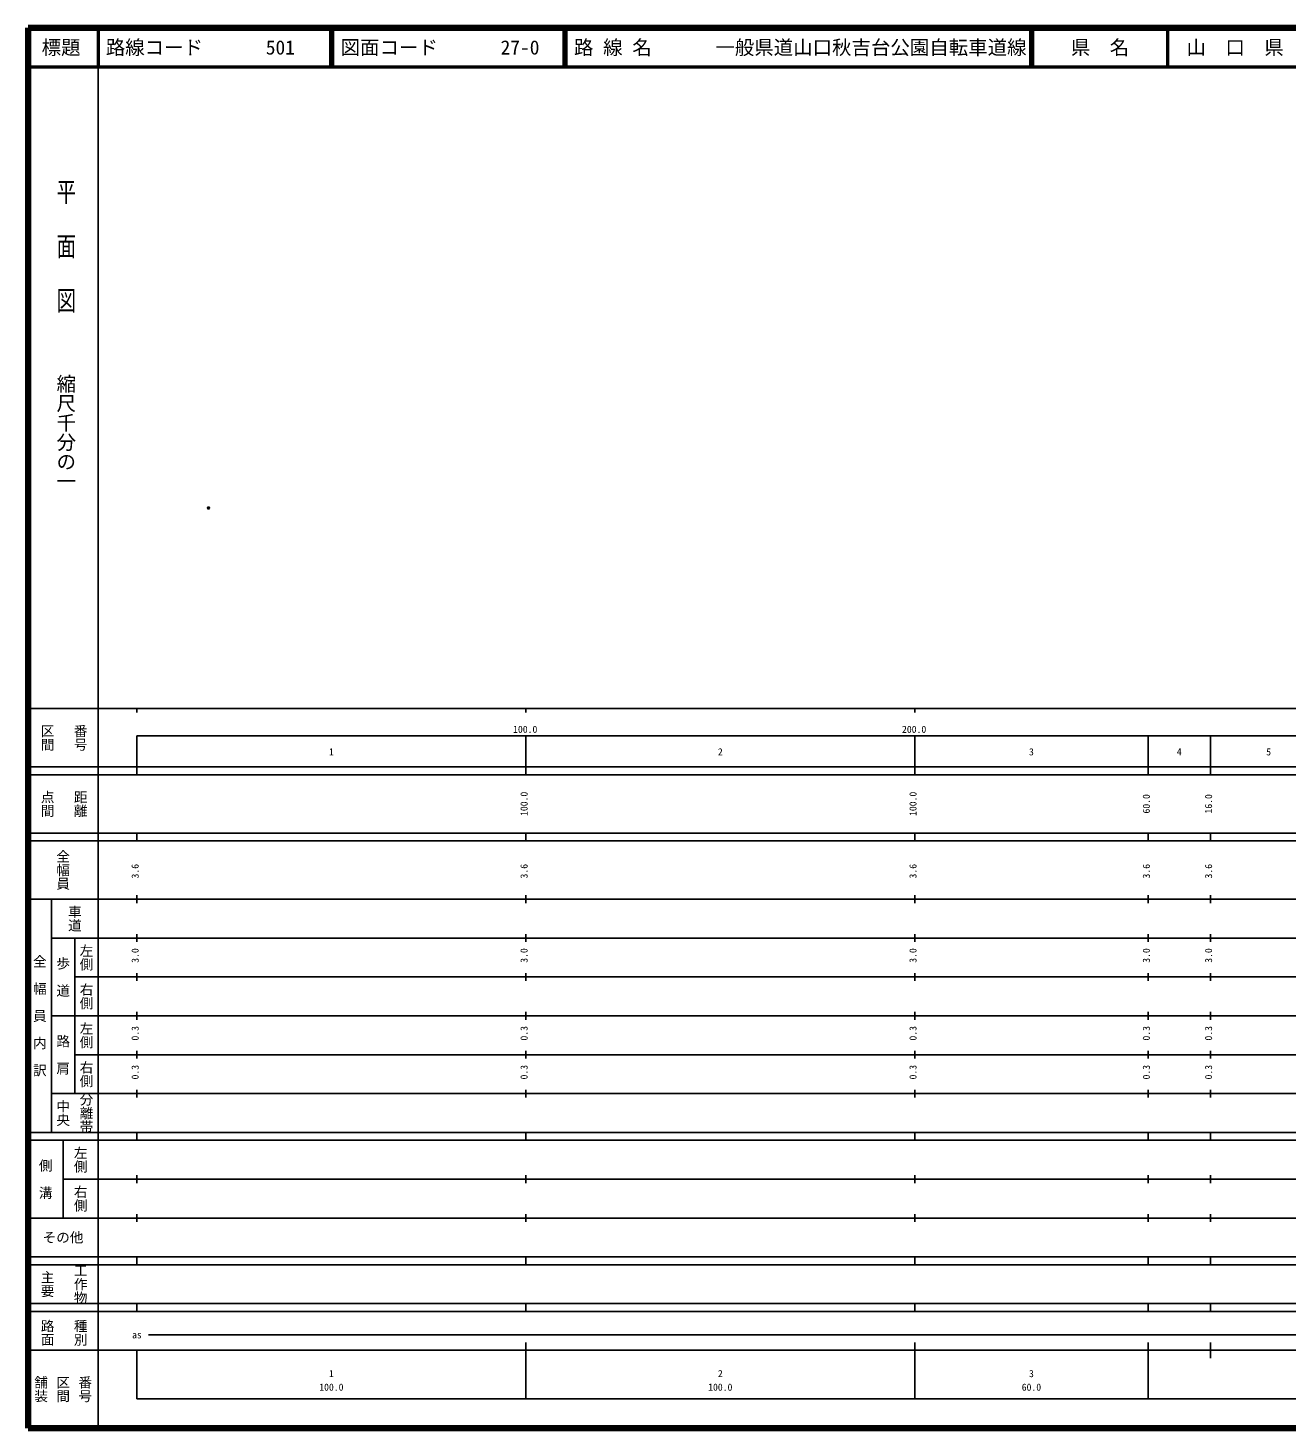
# Model space of a CAD drawing. Units: millimetres on the paper. Extents: x 40 to 680, y 20 to 380.
# Drawn here: x 40 to 363.7, y 20 to 380 of the extents above; entities that cross this region are included whole.
import ezdxf
from ezdxf.enums import TextEntityAlignment as Align

# ---------------------------------------------------------------- set-up
doc = ezdxf.new("R2010")
doc.units = ezdxf.units.MM
doc.header["$PDMODE"] = 32
doc.header["$PDSIZE"] = 0.5
doc.layers.add('M-OTRS', color=6, linetype='Continuous')
doc.layers.add('M-TTL-TXT', color=7, linetype='Continuous')
for name, color, linetype, lineweight in [('M-TTL', 2, 'Continuous', 140), ('M-TTL-BAND', 7, 'Continuous', 25), ('M-TTL-LINE', 7, 'Continuous', 50)]:
    doc.layers.add(name, color=color, linetype=linetype, lineweight=lineweight)
doc.styles.add('@ＭＳ ゴシック', font='')
doc.styles.add('ＭＳ ゴシック', font='')
doc.styles.get('@ＭＳ ゴシック').set_extended_font_data('@MS Gothic')
doc.styles.get('ＭＳ ゴシック').set_extended_font_data('MS Gothic')

msp = doc.modelspace()

# ---------------------------------------------------------------- linework, layer by layer
at = {"layer": 'M-OTRS'}
msp.add_point((86.41, 256.567), dxfattribs=at)
at = {"layer": 'M-TTL'}
for p, q in [((40, 380), (40, 20)), ((680, 380), (40, 380)), ((40, 20), (680, 20))]:
    msp.add_line(p, q, dxfattribs=at)
at = {"layer": 'M-TTL-BAND'}
for p, q in [((58, 370), (58, 20)), ((40, 205), (579, 205)), ((68, 205), (68, 204)), ((168, 205), (168, 204)), ((268, 205), (268, 204)), ((68, 198), (579, 198)), ((68, 198), (68, 188)), ((168, 188), (168, 198)), ((268, 188), (268, 198)), ((328, 188), (328, 198)), ((344, 188), (344, 198)), ((40, 190), (579, 190)), ((40, 188), (579, 188)), ((40, 173), (579, 173)), ((68, 171), (68, 173)), ((168, 171), (168, 173)), ((268, 171), (268, 173)), ((328, 171), (328, 173)), ((344, 171), (344, 173)), ((40, 171), (579, 171)), ((40, 156), (579, 156)), ((46, 96), (46, 156)), ((68, 155), (68, 157)), ((168, 155), (168, 157)), ((268, 155), (268, 157)), ((328, 155), (328, 157)), ((344, 155), (344, 157)), ((46, 146), (579, 146)), ((52, 146), (52, 106)), ((68, 145), (68, 147)), ((168, 145), (168, 147)), ((268, 145), (268, 147)), ((328, 145), (328, 147)), ((344, 145), (344, 147)), ((68, 135), (68, 137)), ((168, 135), (168, 137)), ((268, 135), (268, 137)), ((328, 135), (328, 137)), ((344, 135), (344, 137)), ((52, 136), (579, 136)), ((46, 126), (579, 126)), ((68, 125), (68, 127)), ((168, 125), (168, 127)), ((268, 125), (268, 127)), ((328, 125), (328, 127)), ((344, 125), (344, 127)), ((52, 116), (579, 116)), ((68, 115), (68, 117)), ((168, 115), (168, 117)), ((268, 115), (268, 117)), ((328, 115), (328, 117)), ((344, 115), (344, 117)), ((46, 106), (579, 106)), ((68, 105), (68, 107)), ((168, 105), (168, 107)), ((268, 105), (268, 107)), ((328, 105), (328, 107)), ((344, 105), (344, 107)), ((40, 96), (579, 96)), ((40, 94), (579, 94)), ((49, 94), (49, 74)), ((68, 94), (68, 96)), ((168, 94), (168, 96)), ((268, 94), (268, 96)), ((328, 94), (328, 96)), ((344, 94), (344, 96)), ((49, 84), (579, 84)), ((68, 83), (68, 85)), ((168, 83), (168, 85)), ((268, 83), (268, 85)), ((328, 83), (328, 85)), ((344, 83), (344, 85)), ((40, 74), (579, 74)), ((68, 73), (68, 75)), ((168, 73), (168, 75)), ((268, 73), (268, 75)), ((328, 73), (328, 75)), ((344, 73), (344, 75)), ((40, 64), (579, 64)), ((40, 62), (579, 62)), ((68, 62), (68, 64)), ((168, 62), (168, 64)), ((268, 62), (268, 64)), ((328, 62), (328, 64)), ((344, 62), (344, 64)), ((40, 52), (579, 52)), ((68, 50), (68, 52)), ((168, 50), (168, 52)), ((268, 50), (268, 52)), ((328, 50), (328, 52)), ((344, 50), (344, 52)), ((40, 50), (579, 50)), ((71, 44), (541, 44)), ((40, 40), (579, 40)), ((68, 40), (68, 27.5)), ((168, 27.5), (168, 42)), ((268, 27.5), (268, 42)), ((328, 27.5), (328, 42)), ((344, 38), (344, 42)), ((68, 27.5), (579, 27.5))]:
    msp.add_line(p, q, dxfattribs=at)
at = {"layer": 'M-TTL-LINE'}
for p, q in [((58, 380), (58, 370)), ((117.75, 380), (117.75, 370)), ((118.25, 380), (118.25, 370)), ((177.75, 380), (177.75, 370)), ((178.25, 380), (178.25, 370)), ((297.75, 380), (297.75, 370)), ((298.25, 380), (298.25, 370)), ((333, 380), (333, 370)), ((40, 370), (680, 370))]:
    msp.add_line(p, q, dxfattribs=at)

# ---------------------------------------------------------------- texts
at = {"layer": 'M-TTL-BAND', "style": '@ＭＳ ゴシック', "width": 1.4}
msp.add_text('平  面  図', height=3.666, rotation=270, dxfattribs=at).set_placement((49.777, 306.475), align=Align.MIDDLE_RIGHT)
at = {"layer": 'M-TTL-BAND', "style": '@ＭＳ ゴシック'}
msp.add_text('縮尺千分の一', height=3.666, rotation=270, dxfattribs=at).set_placement((49.777, 261.03), align=Align.MIDDLE_RIGHT)
for s, p in [('区間', (45, 197.5)), ('番号', (53.5, 197.5)), ('点間', (45, 180.5)), ('距離', (53.5, 180.5)), ('全幅員', (49, 163.5)), ('車道', (52, 151)), ('左側', (55, 141)), ('全\u3000幅\u3000員\u3000内\u3000訳', (43, 126)), ('歩\u3000道', (49, 136)), ('右側', (55, 131)), ('左側', (55, 121)), ('路\u3000肩', (49, 116)), ('右側', (55, 111)), ('分離帯', (55, 101)), ('中央', (49, 101)), ('左側', (53.5, 89)), ('側\u3000溝', (44.5, 84)), ('右側', (53.5, 79)), ('工作物', (53.5, 57)), ('主要', (45, 57)), ('路面', (45, 44.5)), ('種別', (53.5, 44.5)), ('舗装', (43.333, 30)), ('区間', (49, 30)), ('番号', (54.667, 30))]:
    msp.add_text(s, height=2.566, rotation=270, dxfattribs=at).set_placement(p, align=Align.MIDDLE_CENTER)
at = {"layer": 'M-TTL-BAND', "style": 'ＭＳ ゴシック'}
for s, p in [('100.0', (167.844, 198.195)), ('200.0', (267.844, 198.195)), ('1', (118, 192.405)), ('2', (218, 192.405)), ('3', (298, 192.405)), ('4', (336, 192.405)), ('5', (359, 192.405)), ('as', (68, 42.5)), ('1', (118, 32.523)), ('2', (218, 32.523)), ('3', (298, 32.523)), ('100.0', (118, 29.033)), ('100.0', (218, 29.033)), ('60.0', (298, 29.033))]:
    msp.add_text(s, height=1.833, dxfattribs=at).set_placement(p, align=Align.BOTTOM_CENTER)
for s, p in [('100.0', (169, 180.5)), ('100.0', (269, 180.5)), ('60.0', (329, 180.5)), ('16.0', (345, 180.5)), ('3.6', (69, 163.174)), ('3.6', (169, 163.174)), ('3.6', (269, 163.174)), ('3.6', (329, 163.174)), ('3.6', (345, 163.174)), ('3.0', (69, 141.5)), ('3.0', (169, 141.5)), ('3.0', (269, 141.5)), ('3.0', (329, 141.5)), ('3.0', (345, 141.5)), ('0.3', (69, 121.5)), ('0.3', (169, 121.5)), ('0.3', (269, 121.5)), ('0.3', (329, 121.5)), ('0.3', (345, 121.5)), ('0.3', (69, 111.5)), ('0.3', (169, 111.5)), ('0.3', (269, 111.5)), ('0.3', (329, 111.5)), ('0.3', (345, 111.5))]:
    msp.add_text(s, height=1.833, rotation=90, dxfattribs=at).set_placement(p, align=Align.BOTTOM_CENTER)
msp.add_text('その他', height=2.566, dxfattribs=at).set_placement((49, 69), align=Align.MIDDLE_CENTER)
at = {"layer": 'M-TTL-TXT', "style": 'ＭＳ ゴシック'}
for s, p in [('標題', (48.5, 375)), ('県\u3000名', (315.625, 375)), ('山\u3000口\u3000県', (350.375, 375))]:
    msp.add_text(s, height=3.666, dxfattribs=at).set_placement(p, align=Align.MIDDLE_CENTER)
for s, p in [('路線コード', (60, 375)), ('501', (101.142, 375)), ('図面コード', (120.38, 375)), ('27-0', (161.521, 375)), ('路 線 名', (180.38, 375)), ('一般県道山口秋吉台公園自転車道線', (216.734, 375))]:
    msp.add_text(s, height=3.666, dxfattribs=at).set_placement(p, align=Align.MIDDLE_LEFT)

doc.saveas('drawing.dxf')
